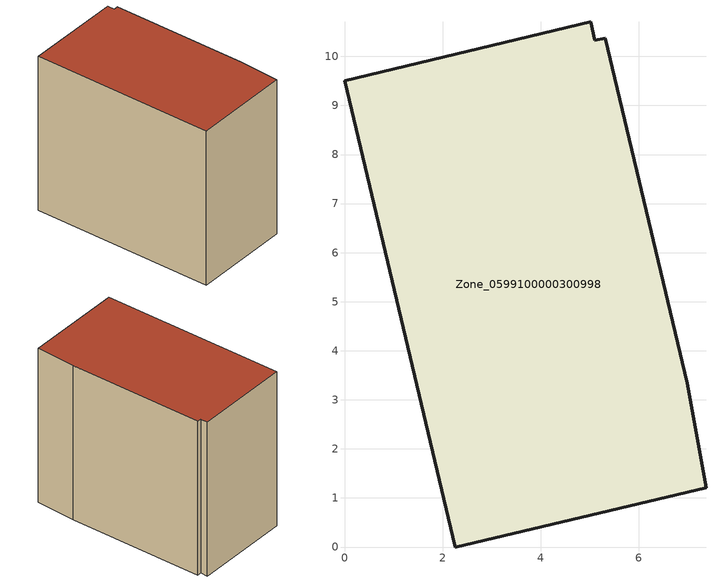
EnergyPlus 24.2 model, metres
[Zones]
Zone_0599100000300998
 floor ground (C_G): 5.02,10.7 5.1,10.33 5.32,10.37 6.98,3.33 7.37,1.21 2.26,0 0,9.51 z0
 wall outside (C_F): 0,9.51 2.26,0 7.37,1.21 6.98,3.33 5.32,10.37 5.1,10.33 5.02,10.7 0,9.51 z0:8.54
 roof outside (C_R): 5.1,10.33 5.02,10.7 0,9.51 2.26,0 7.37,1.21 6.98,3.33 5.32,10.37 z8.54
[BUILDING]
Pand.0599100000300998: North Axis=0; Terrain=City; Loads Convergence Tolerance Value=0.04; Temperature Convergence Tolerance Value=0.4; Solar Distribution=FullExterior; Maximum Number of Warmup Days=25; Minimum Number of Warmup Days=1
[Site:Location]
Rotterdam.The.Hague.AP_ZH_NLD Design_Conditions: Latitude=51.96; Longitude=4.45; Time Zone=1; Elevation=-4.5
[SITE:GROUNDTEMPERATURE:BUILDINGSURFACE]
18, 18, 18, 18, 18, 18, 18, 18, 18, 18, 18, 18
[MATERIAL] Thermal Absorptance=0.9; Solar Absorptance=0.7; Visible Absorptance=0.7
Name | Roughness | Thickness | Conductivity | Density | Specific Heat
G.TC.1975-1991 | MediumSmooth | 0.15 | 0.288461 | 540 | 1210
F.TC.1975-1991 | Rough | 0.3 | 0.230769 | 1920 | 840
R.TC.1975-1991 | MediumRough | 0.2 | 0.153846 | 1500 | 1000
[CONSTRUCTION]
C_G: G.TC.1975-1991
C_F: F.TC.1975-1991
C_R: R.TC.1975-1991
[ZONE]
Zone_0599100000300998: Type=1; Multiplier=1; Ceiling Height=Autocalculate; Volume=Autocalculate; Floor Area=autocalculate; Part of Total Floor Area=Yes
[ZONEINFILTRATION:DESIGNFLOWRATE]
Infil_Zone_0599100000300998: Zone or ZoneList or Space or SpaceList=Zone_0599100000300998; Schedule=AlwaysOn; Design Flow Rate Calculation Method=Flow/Area; Flow Rate per Floor Area=0.003; Constant Term Coefficient=1; Temperature Term Coefficient=0; Velocity Term Coefficient=0; Velocity Squared Term Coefficient=0
[HVACTEMPLATE:ZONE:IDEALLOADSAIRSYSTEM]
Zone_0599100000300998: Maximum Heating Supply Air Temperature=50; Minimum Cooling Supply Air Temperature=13; Maximum Heating Supply Air Humidity Ratio=0.0156; Minimum Cooling Supply Air Humidity Ratio=0.0077; Heating Limit=NoLimit; Cooling Limit=NoLimit; Dehumidification Control Type=ConstantSensibleHeatRatio; Cooling Sensible Heat Ratio=0.7; Dehumidification Setpoint=60; Humidification Control Type=None; Humidification Setpoint=30; Outdoor Air Method=None; Outdoor Air Flow Rate per Person=0.00944; Outdoor Air Flow Rate per Zone Floor Area=0; Outdoor Air Flow Rate per Zone=0; Demand Controlled Ventilation Type=None; Outdoor Air Economizer Type=NoEconomizer; Heat Recovery Type=None; Sensible Heat Recovery Effectiveness=0.7; Latent Heat Recovery Effectiveness=0.65
[ZONECONTROL:THERMOSTAT]
ThermostatControl_Zone_0599100000300998: Zone or ZoneList=Zone_0599100000300998; Control Type Schedule=DualSetpointControlType; Control 1=Thermostat_Zone_0599100000300998; Temperature Difference Between Cutout And Setpoint=0
[THERMOSTATSETPOINT:DUALSETPOINT]
Thermostat_Zone_0599100000300998: Heating Setpoint Temperature Schedule=HeatingSetpoint_Zone_0599100000300998; Cooling Setpoint Temperature Schedule=CoolingSetpoint_Zone_0599100000300998
[SCHEDULE:COMPACT]
HeatingSetpoint_Zone_0599100000300998: Through: 12/31, For: AllDays, Until: 24:00, 21
CoolingSetpoint_Zone_0599100000300998: Through: 12/31, For: AllDays, Until: 24:00, 24
DualSetpointControlType: Through: 12/31, For: AllDays, Until: 24:00, 4
AlwaysOn: Through: 12/31, For: AllDays, Until: 24:00, 1
